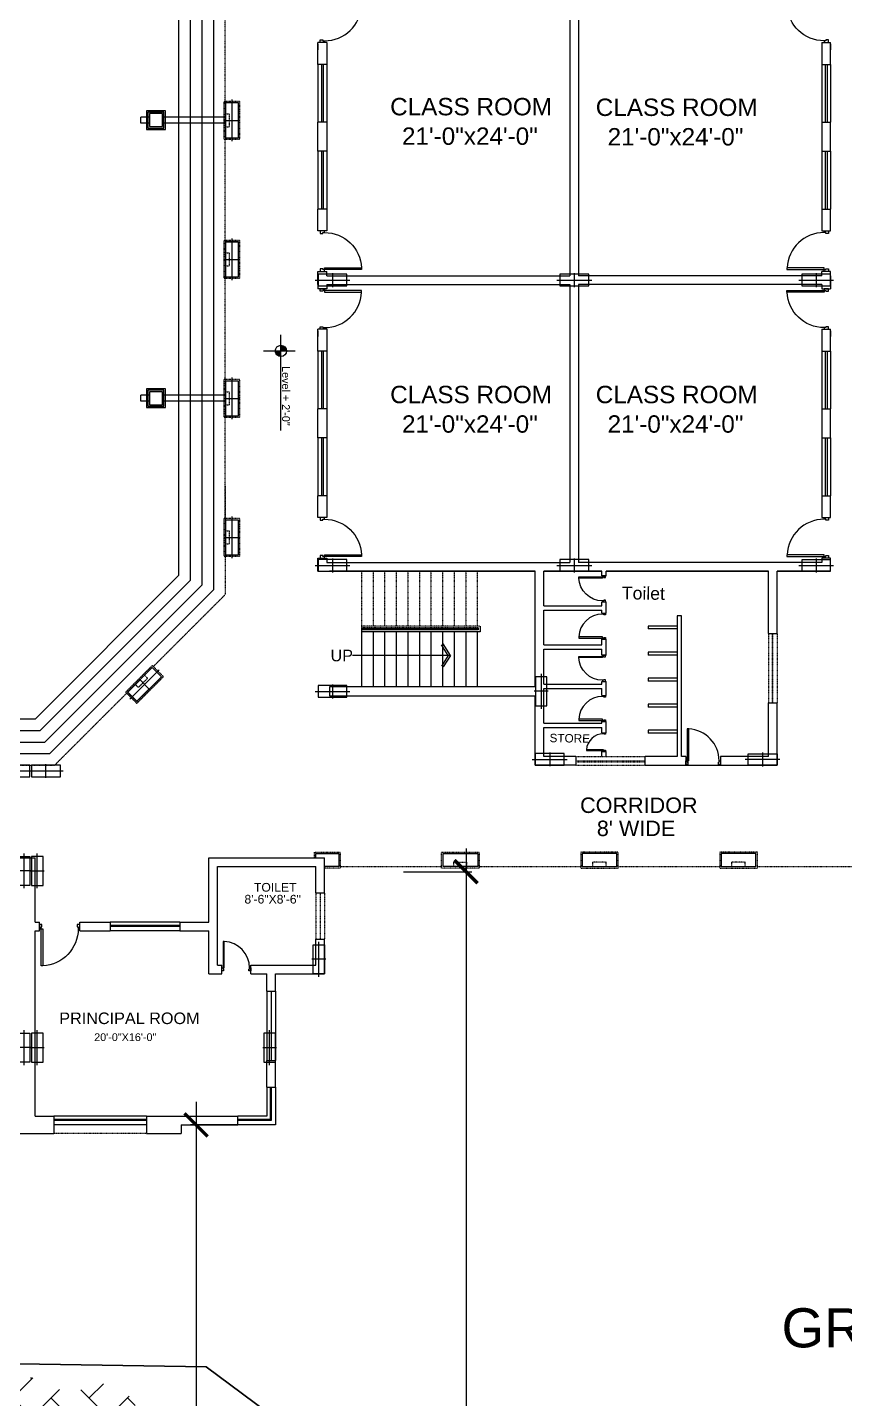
# Model space of a CAD drawing. Header units: inches. Extents: x -110725 to 51121, y 8404 to 44825.
# Drawn here: x 20424 to 21270, y 21178 to 22598 of the extents above; entities that cross this region are included whole.
import ezdxf

# ---------------------------------------------------------------- set-up
doc = ezdxf.new("R2010")
doc.units = ezdxf.units.IN
doc.header["$LTSCALE"] = 0.1
doc.header["$MEASUREMENT"] = 0
doc.linetypes.add('DASHED2', pattern=[0.375, 0.25, -0.125])
doc.layers.get('0').update_dxf_attribs({"color": 1, "lineweight": 0})
doc.layers.get('Defpoints').update_dxf_attribs({"lineweight": 0})
for name, color, linetype, lineweight in [('Col.', 4, 'Continuous', 0), ('CORRIDOR', 3, 'Continuous', 0), ('dim', 252, 'Continuous', 0), ('DOOR', 32, 'Continuous', 0), ('h', 8, 'Continuous', 0), ('HATCH', 5, 'Continuous', 5), ('stair', 5, 'Continuous', 0), ('TEXT', 3, 'Continuous', 0), ('WALL', 7, 'Continuous', 0), ('WIN', 160, 'Continuous', 0), ('wood pergola', 22, 'DASHED2', 0)]:
    doc.layers.add(name, color=color, linetype=linetype, lineweight=lineweight)
doc.layers.add('GREEN BELT', color=80, linetype='Continuous')
doc.styles.add('as', font='arial.ttf')
doc.styles.add('EHSAN', font='arial.ttf', dxfattribs={"height": 54})
doc.dimstyles.new('DIM1', dxfattribs={"dimtxt": 54, "dimasz": 6, "dimexe": 6, "dimexo": 3, "dimgap": 1, "dimtad": 0, "dimzin": 0, "dimdsep": 46, "dimlunit": 4, "dimtxsty": 'EHSAN', "dimblk": 'ARCHTICK', "dimcen": 3, "dimdle": 6, "dimclrd": 4, "dimclre": 4, "dimclrt": 6, "dimadec": 0, "dimazin": 0, "dimtfac": 1, "dimtofl": 0, "dimtmove": 1, "dimatfit": 3, "dimldrblk": 'ARCHTICK', "dimfxl": 4, "dimtolj": 1, "dimtzin": 3, "dimlwd": -1, "dimlwe": -1, "dimarcsym": 0})

# ---------------------------------------------------------------- blocks, each defined once
blk = doc.blocks.new('D-1')
for points in [[(1.5, 34.9), (1.5, 1.9), (3, 1.9), (3, 34.9)], [(2.2, 0.4), (2.2, -1.9), (0, -1.9), (0, 1.9), (1.5, 1.9), (1.5, 0.4)], [(33.7, 0.4), (34.5, 0.4), (34.5, 1.9), (36, 1.9), (36, -1.9), (33.7, -1.9)]]:
    blk.add_lwpolyline(points, close=True)
blk.add_arc((1.5, 1.9), 33, 0, 87.3947)
blk = doc.blocks.new('_ArchTick')
at = {"color": 0, "linetype": 'ByBlock', "const_width": 0.15}
blk.add_lwpolyline([(-0.5, -0.5), (0.5, 0.5)], dxfattribs=at)
blk = doc.blocks.new('*D2199')
at = {"layer": 'Defpoints', "color": 0, "transparency": 16777216}
for p in [(20680.8, 21460.9), (20598.7, 20426.4), (20610.3, 20426.4, -19.4)]:
    blk.add_point(p, dxfattribs=at)
at = {"layer": 'dim', "color": 4, "transparency": 16777216}
for p, q in [((20598.7, 21484.9), (20598.7, 21037.2)), ((20677.8, 21460.9), (20592.7, 21460.9)), ((20598.7, 20402.4), (20598.7, 20850.1)), ((20607.3, 20426.4), (20592.7, 20426.4))]:
    blk.add_line(p, q, dxfattribs=at)
at = {"layer": 'dim', "color": 4, "transparency": 16777216, "xscale": 24, "yscale": 24, "zscale": 24}
for p, rotation in [((20598.7, 21460.9), 90), ((20598.7, 20426.4), 270)]:
    blk.add_blockref('_ArchTick', p, dxfattribs=dict(at, rotation=rotation))
at = {"layer": 'dim', "color": 6, "transparency": 16777216, "insert": (20598.7, 20943.6), "char_height": 54, "attachment_point": 5, "rotation": 90, "style": 'EHSAN'}
blk.add_mtext('\\A1;73\'-6"', dxfattribs=at)
blk = doc.blocks.new('*D2200')
at = {"layer": 'Defpoints', "color": 0, "transparency": 16777216}
for p in [(20810.4, 21723.2), (20878.3, 20443.4), (20878.8, 20443.4, -20.6)]:
    blk.add_point(p, dxfattribs=at)
at = {"layer": 'dim', "color": 4, "transparency": 16777216}
for p, q in [((20878.3, 21747.2), (20878.3, 21130.1)), ((20813.4, 21723.2), (20884.3, 21723.2)), ((20878.3, 20419.4), (20878.3, 21036.5)), ((20875.8, 20443.4), (20872.3, 20443.4))]:
    blk.add_line(p, q, dxfattribs=at)
at = {"layer": 'dim', "color": 4, "transparency": 16777216, "xscale": 24, "yscale": 24, "zscale": 24}
for p, rotation in [((20878.3, 21723.2), 90), ((20878.3, 20443.4), 270)]:
    blk.add_blockref('_ArchTick', p, dxfattribs=dict(at, rotation=rotation))
at = {"layer": 'dim', "color": 6, "transparency": 16777216, "insert": (20878.3, 21083.3), "char_height": 54, "attachment_point": 5, "rotation": 90, "style": 'EHSAN'}
blk.add_mtext("\\A1;95'", dxfattribs=at)
blk = doc.blocks.new('44')
at = {"layer": 'Col.', "linetype": 'Continuous'}
blk.add_lwpolyline([(-24729.4, 37327.3), (-24729.4, 37339.3), (-24759.4, 37339.3), (-24759.4, 37327.3)], close=True, dxfattribs=at)
at = {"layer": 'dim', "linetype": 'Continuous'}
for p, q in [((-24762.4, 37333.3), (-24726.4, 37333.3)), ((-24744.4, 37340.5), (-24744.4, 37326.1))]:
    blk.add_line(p, q, dxfattribs=at)
blk = doc.blocks.new('DD')
at = {"layer": 'Col.', "linetype": 'Continuous'}
blk.add_lwpolyline([(-25172.1, 37823.6), (-25158.6, 37823.6), (-25158.6, 37859.6), (-25172.1, 37859.6)], close=True, dxfattribs=at)
at = {"layer": 'dim', "linetype": 'Continuous'}
for p, q in [((-25165.4, 37863.2), (-25165.4, 37820)), ((-25173.5, 37841.6), (-25157.3, 37841.6))]:
    blk.add_line(p, q, dxfattribs=at)
blk = doc.blocks.new('FASFF')
at = {"layer": 'Col.', "linetype": 'Continuous'}
blk.add_lwpolyline([(-25273.3, 35953.4), (-25263.8, 35943.9), (-25238.3, 35969.3), (-25247.9, 35978.9)], close=True, dxfattribs=at)
at = {"layer": 'dim', "linetype": 'Continuous'}
for p, q in [((-25240.5, 35976.6), (-25271.1, 35946.1)), ((-25261.5, 35967.1), (-25250.1, 35955.6))]:
    blk.add_line(p, q, dxfattribs=at)
blk = doc.blocks.new('A$C266513BC')
at = {"layer": 'WALL'}
for p, q in [((0, 52.1), (12.5, 58.5)), ((0, 52.1), (86.9, 0)), ((0, 52.1), (0.3, 38)), ((2, 50.9), (13.5, 56.7)), ((2, 50.9), (2.3, 38))]:
    blk.add_line(p, q, dxfattribs=at)

msp = doc.modelspace()

# ---------------------------------------------------------------- hatches: boundary and pattern name
at = {"layer": 'HATCH'}
h = msp.add_hatch(dxfattribs=at)
h.set_pattern_fill('AR-HBONE', color=251, scale=7)
h.set_pattern_definition([(45, (57314.022, 32.81), (3e-15, 39.59798), [84, -28]), (135, (57333.82, 52.61), (3e-15, 39.59798), [84, -28])])
edge = h.paths.add_edge_path()
edge.add_arc((20509.93328, 21080.85288), 46.23757, 321.43452144, 431.43452134)
edge.add_arc((20500.35241, 21154.51345), 38.47577, 309.17031682, 509.43681154)
edge.add_arc((20426.08757, 21152.9625), 46.23757, 27.17260702, 137.17260692)
edge.add_arc((20356.46299, 21171.35578), 38.01942, 20.0565317, 210.02676781)
edge.add_arc((20325.894, 21106.15277), 46.23757, 92.91069259, 202.91069249)
edge.add_arc((20310.33774, 21050.64149), 46.23757, 125.77973538, 235.77973528)
edge.add_arc((20327.39896, 20995.57413), 46.23757, 158.64877817, 268.64877807)
edge.add_arc((20371.61509, 20958.5818), 46.23757, 191.51782095, 301.51782086)
edge.add_arc((20434.968, 20914.37486), 39.47334, 173.02945644, 385.74427095)
edge.add_arc((20480.72314, 20976.61882), 46.23757, 257.25590653, 367.25590643)
edge.add_arc((20548.2626, 21013.90172), 38.18832, 235.42339105, 453.26703682)
at = {"layer": 'TEXT'}
h = msp.add_hatch(color=256, dxfattribs=at)
h.paths.add_polyline_path([(20686.4669, 22262.52254), (20692.31389, 22262.52254, 0.4142135624), (20686.4669, 22268.36952)])
h.paths.add_polyline_path([(20686.4669, 22262.52254), (20680.61991, 22262.52254, 0.4142135624), (20686.4669, 22256.67555)])

# ---------------------------------------------------------------- linework, layer by layer
at = {"layer": 'CORRIDOR'}
for p, q in [((21077.42113, 21833.45053), (21077.42113, 21833.45053)), ((21172.67113, 21833.45053), (21172.67113, 21833.45053))]:
    msp.add_line(p, q, dxfattribs=at)
at = {"layer": 'GREEN BELT', "linetype": 'Continuous', "elevation": 8.10112}
msp.add_lwpolyline([(20871.10688, 20428.73676), (20839.54499, 20498.68089), (20836.07459, 20915.90191), (20773.07163, 21088.55853), (20609.19407, 21210.50475), (20198.7069, 21217.05164), (20198.7069, 21217.05164)], dxfattribs=at)
at = {"layer": 'stair', "linetype": 'DASHED2'}
for p, q in [((20769.92113, 22034.60894), (20769.92113, 21975.60894)), ((20781.92113, 22034.60894), (20781.92113, 21977.60894)), ((20793.92113, 22034.60894), (20793.92113, 21977.60894)), ((20805.92113, 22034.60894), (20805.92113, 21977.60894)), ((20817.92113, 22034.60894), (20817.92113, 21977.60894)), ((20829.92113, 22034.60894), (20829.92113, 21977.60894)), ((20841.92113, 22034.60894), (20841.92113, 21977.60894)), ((20853.92113, 22034.60894), (20853.92113, 21977.60894)), ((20865.92113, 22034.60894), (20865.92113, 21977.60894)), ((20877.92113, 22034.60894), (20877.92113, 21977.60894)), ((20889.92113, 22034.60894), (20889.92113, 21977.60894)), ((20892.92113, 21977.60894), (20769.92113, 21977.60894)), ((20890.92113, 21975.60894), (20769.92113, 21975.60894))]:
    msp.add_line(p, q, dxfattribs=at)
at = {"layer": 'stair'}
for p, q in [((20769.92113, 21975.60894), (20769.92113, 21973.60894)), ((20890.92113, 21974.60894), (20769.92113, 21974.60894)), ((20769.92113, 21973.60894), (20769.92113, 21914.76735)), ((20890.92113, 21973.60894), (20769.92113, 21973.60894)), ((20892.92113, 21971.60894), (20769.92113, 21971.60894)), ((20781.92113, 21975.60894), (20781.92113, 21973.60894)), ((20781.92113, 21971.60894), (20781.92113, 21914.76735)), ((20793.92113, 21975.60894), (20793.92113, 21973.60894)), ((20793.92113, 21971.60894), (20793.92113, 21914.76735)), ((20805.92113, 21975.60894), (20805.92113, 21973.60894)), ((20805.92113, 21971.60894), (20805.92113, 21914.76735)), ((20817.92113, 21975.60894), (20817.92113, 21973.60894)), ((20817.92113, 21971.60894), (20817.92113, 21914.76735)), ((20829.92113, 21975.60894), (20829.92113, 21973.60894)), ((20829.92113, 21971.60894), (20829.92113, 21914.76735)), ((20841.92113, 21975.60894), (20841.92113, 21973.60894)), ((20841.92113, 21971.60894), (20841.92113, 21914.76735)), ((20853.92113, 21975.60894), (20853.92113, 21973.60894)), ((20853.92113, 21971.60894), (20853.92113, 21914.76735)), ((20865.92113, 21975.60894), (20865.92113, 21973.60894)), ((20865.92113, 21971.60894), (20865.92113, 21914.76735)), ((20877.92113, 21975.60894), (20877.92113, 21973.60894)), ((20877.92113, 21971.60894), (20877.92113, 21914.76735)), ((20889.92113, 21975.60894), (20889.92113, 21974.60894)), ((20889.92113, 21971.60894), (20889.92113, 21914.76735)), ((20890.92113, 21975.60894), (20890.92113, 21973.60894)), ((20892.92113, 21977.60894), (20892.92113, 21971.60894))]:
    msp.add_line(p, q, dxfattribs=at)
at = {"layer": 'stair', "elevation": 27.16259}
for points in [[(20278.79394, 21845.45053), (20447.05888, 21845.45053), (20616.92113, 22015.31279), (20616.92113, 23859.58394), (20760.51912, 24108.30295), (19268.92088, 25001.69199), (19079.53912, 24685.50107)], [(20278.79394, 21857.45053), (20442.08831, 21857.45053), (20604.92113, 22020.28335), (20604.92113, 23862.79933), (20744.22233, 24104.07608), (19273.04959, 24985.23132), (19089.83381, 24679.33509)], [(20278.79394, 21869.45053), (20437.11775, 21869.45053), (20592.92113, 22025.25392), (20592.92113, 23866.01472), (20727.92554, 24099.84922), (19277.1783, 24968.77065), (19100.1285, 24673.16911)], [(20278.79394, 21881.45053), (20432.14719, 21881.45053), (20580.92113, 22030.22448), (20580.92113, 23869.23011), (20711.62875, 24095.62235), (19281.30702, 24952.30997), (19110.42319, 24667.00313)]]:
    msp.add_lwpolyline(points, dxfattribs=at)
at = {"layer": 'TEXT'}
for p, q in [((20686.4669, 22180.26754), (20686.4669, 22279.27645)), ((20668.34973, 22262.52254), (20701.14411, 22262.52254)), ((21105.95256, 21833.47788), (21141.92113, 21833.47788))]:
    msp.add_line(p, q, dxfattribs=at)
msp.add_circle((20686.4669, 22262.52254, 27.16259), 5.84699, dxfattribs=at)
at = {"layer": 'WALL'}
for p, q in [((20985.92113, 22628.45053), (20985.92113, 22340.45053)), ((20994.92113, 22628.45053), (20994.92113, 22340.45053)), ((20733.92113, 22581.95053), (20724.92113, 22581.95053)), ((20733.92113, 22581.95053), (20724.92113, 22581.95053)), ((20724.92113, 22574.45053), (20724.92113, 22581.95053)), ((20724.92113, 22580.45053), (20724.92113, 22574.45053)), ((20733.92113, 22581.95053), (20733.92113, 22574.45053)), ((21246.92113, 22581.95053), (21255.92113, 22581.95053)), ((21246.92113, 22581.95053), (21255.92113, 22581.95053)), ((21246.92113, 22581.95053), (21246.92113, 22574.45053)), ((21255.92113, 22574.45053), (21255.92113, 22581.95053)), ((21255.92113, 22580.45053), (21255.92113, 22574.45053)), ((20724.92113, 22559.29692), (20724.92113, 22574.45053)), ((20733.92113, 22574.45053), (20733.92113, 22559.29692)), ((21246.92113, 22574.45053), (21246.92113, 22559.29692)), ((21255.92113, 22559.29692), (21255.92113, 22574.45053)), ((20733.92113, 22559.29692), (20724.92113, 22559.29692)), ((21246.92113, 22559.29692), (21255.92113, 22559.29692)), ((20733.92113, 22499.45053), (20724.92113, 22499.45053)), ((20724.92113, 22469.45053), (20724.92113, 22499.45053)), ((20733.92113, 22499.45053), (20733.92113, 22469.45053)), ((21246.92113, 22499.45053), (21255.92113, 22499.45053)), ((21246.92113, 22499.45053), (21246.92113, 22469.45053)), ((21255.92113, 22469.45053), (21255.92113, 22499.45053)), ((20733.92113, 22469.45053), (20724.92113, 22469.45053)), ((21246.92113, 22469.45053), (21255.92113, 22469.45053)), ((20724.92113, 22386.95053), (20724.92113, 22409.45053)), ((20733.92113, 22409.45053), (20724.92113, 22409.45053)), ((20733.92113, 22409.45053), (20733.92113, 22386.95053)), ((21246.92113, 22409.45053), (21255.92113, 22409.45053)), ((21246.92113, 22409.45053), (21246.92113, 22386.95053)), ((21255.92113, 22386.95053), (21255.92113, 22409.45053)), ((20733.92113, 22386.95053), (20724.92113, 22386.95053)), ((20733.92113, 22386.95053), (20724.92113, 22386.95053)), ((21246.92113, 22386.95053), (21255.92113, 22386.95053)), ((21246.92113, 22386.95053), (21255.92113, 22386.95053)), ((20724.92113, 22331.45053), (20724.92113, 22344.95053)), ((20724.92113, 22344.95053), (20733.92113, 22344.95053)), ((20724.92113, 22340.45053), (20724.92113, 22326.95053)), ((20733.92113, 22340.45053), (20733.92113, 22344.95053)), ((20733.92113, 22340.45053), (20985.92113, 22340.45053)), ((21246.92113, 22340.45053), (20994.92113, 22340.45053)), ((21246.92113, 22340.45053), (21246.92113, 22344.95053)), ((21255.92113, 22344.95053), (21246.92113, 22344.95053)), ((21255.92113, 22331.45053), (21255.92113, 22344.95053)), ((21255.92113, 22340.45053), (21255.92113, 22326.95053)), ((20733.92113, 22326.95053), (20724.92113, 22326.95053)), ((20733.92113, 22331.45053), (20985.92113, 22331.45053)), ((20733.92113, 22331.45053), (20733.92113, 22326.95053)), ((20985.92113, 22331.45053), (20985.92113, 22043.45053)), ((21246.92113, 22331.45053), (20994.92113, 22331.45053)), ((20994.92113, 22331.45053), (20994.92113, 22043.45053)), ((21246.92113, 22331.45053), (21246.92113, 22326.95053)), ((21246.92113, 22326.95053), (21255.92113, 22326.95053)), ((20733.92113, 22284.95053), (20724.92113, 22284.95053)), ((20724.92113, 22277.45053), (20724.92113, 22284.95053)), ((20724.92113, 22283.45053), (20724.92113, 22277.45053)), ((20733.92113, 22284.95053), (20733.92113, 22277.45053)), ((21246.92113, 22284.95053), (21255.92113, 22284.95053)), ((21246.92113, 22284.95053), (21246.92113, 22277.45053)), ((21255.92113, 22277.45053), (21255.92113, 22284.95053)), ((21255.92113, 22283.45053), (21255.92113, 22277.45053)), ((20724.92113, 22262.45053), (20724.92113, 22277.45053)), ((20733.92113, 22277.45053), (20733.92113, 22262.45053)), ((21246.92113, 22277.45053), (21246.92113, 22262.45053)), ((21255.92113, 22262.45053), (21255.92113, 22277.45053)), ((20733.92113, 22262.45053), (20724.92113, 22262.45053)), ((21246.92113, 22262.45053), (21255.92113, 22262.45053)), ((20733.92113, 22202.45053), (20724.92113, 22202.45053)), ((20724.92113, 22172.45053), (20724.92113, 22202.45053)), ((20733.92113, 22202.45053), (20733.92113, 22172.45053)), ((21246.92113, 22202.45053), (21255.92113, 22202.45053)), ((21246.92113, 22202.45053), (21246.92113, 22172.45053)), ((21255.92113, 22172.45053), (21255.92113, 22202.45053)), ((20733.92113, 22172.45053), (20724.92113, 22172.45053)), ((21246.92113, 22172.45053), (21255.92113, 22172.45053)), ((20724.92113, 22089.95053), (20724.92113, 22112.45053)), ((20733.92113, 22112.45053), (20724.92113, 22112.45053)), ((20733.92113, 22112.45053), (20733.92113, 22089.95053)), ((21246.92113, 22112.45053), (21255.92113, 22112.45053)), ((21246.92113, 22112.45053), (21246.92113, 22089.95053)), ((21255.92113, 22089.95053), (21255.92113, 22112.45053)), ((20733.92113, 22089.95053), (20724.92113, 22089.95053)), ((21246.92113, 22089.95053), (21255.92113, 22089.95053)), ((20724.92113, 22034.45053), (20724.92113, 22047.95053)), ((20724.92113, 22047.95053), (20733.92113, 22047.95053)), ((20733.92113, 22047.95053), (20733.92113, 22043.45053)), ((20733.92113, 22043.45053), (20985.92113, 22043.45053)), ((21234.92113, 22043.45053), (20994.92113, 22043.45053)), ((21246.92113, 22043.45053), (20994.92113, 22043.45053)), ((21255.92113, 22047.95053), (21246.92113, 22047.95053)), ((21246.92113, 22047.95053), (21246.92113, 22043.45053)), ((21255.92113, 22034.45053), (21255.92113, 22047.95053)), ((20724.92113, 22034.45053), (20949.92113, 22034.45053)), ((20949.92113, 22034.45053), (20736.92113, 22034.45053)), ((20949.92113, 22034.45053), (20759.42113, 22034.45053)), ((20949.92113, 21914.60894), (20949.92113, 22034.45053)), ((20958.92113, 22034.45053), (21018.92113, 22034.45053)), ((21018.92113, 22034.45053), (20958.92113, 22034.45053)), ((20958.92113, 21998.50334), (20958.92113, 22034.45053)), ((21018.92113, 22029.60053), (21018.92113, 22034.45053)), ((21018.92113, 22029.60053), (21023.42113, 22029.60053)), ((21023.42113, 22034.45053), (21191.42113, 22034.45053)), ((21191.42113, 22034.45053), (21023.42113, 22034.45053)), ((21023.42113, 22029.60053), (21023.42113, 22034.45053)), ((21191.42113, 21970.02974), (21191.42113, 22034.45053)), ((21255.92113, 22034.45053), (21200.42113, 22034.45053)), ((21200.42113, 22034.45053), (21243.92113, 22034.45053)), ((21200.42113, 21970.02974), (21200.42113, 22034.45053)), ((20958.92113, 21998.50334), (21018.92113, 21998.50334)), ((21018.92113, 21998.50334), (21018.92113, 22002.60053)), ((21018.92113, 22002.60053), (21023.42113, 22002.60053)), ((21023.42113, 21991.09084), (21023.42113, 22002.60053)), ((20958.92113, 21994.00334), (21018.92113, 21994.00334)), ((20958.92113, 21957.99364), (20958.92113, 21994.00334)), ((21018.92113, 21991.09084), (21018.92113, 21994.00334)), ((21018.92113, 21991.09084), (21023.42113, 21991.09084)), ((21101.42113, 21988.10894), (21096.92113, 21988.10894)), ((21096.92113, 21988.10894), (21096.92113, 21842.60894)), ((21101.42113, 21842.60894), (21101.42113, 21988.10894)), ((21066.92113, 21977.60894), (21066.92113, 21974.60894)), ((21096.92113, 21977.60894), (21066.92113, 21977.60894)), ((21066.92113, 21977.60894), (21066.92113, 21974.60894)), ((21096.92113, 21977.60894), (21066.92113, 21977.60894)), ((21096.92113, 21974.60894), (21066.92113, 21974.60894)), ((21096.92113, 21974.60894), (21066.92113, 21974.60894)), ((21191.42113, 21970.02974), (21200.42113, 21970.02974)), ((20958.92113, 21957.99364), (21018.92113, 21957.99364)), ((21018.92113, 21957.99364), (21018.92113, 21964.09084)), ((21018.92113, 21964.09084), (21023.42113, 21964.09084)), ((21023.42113, 21947.33114), (21023.42113, 21964.09084)), ((20958.92113, 21953.49364), (21018.92113, 21953.49364)), ((20958.92113, 21917.48394), (20958.92113, 21953.49364)), ((21018.92113, 21947.33114), (21018.92113, 21953.49364)), ((21018.92113, 21947.33114), (21023.42113, 21947.33114)), ((21066.92113, 21950.60894), (21066.92113, 21947.60894)), ((21096.92113, 21950.60894), (21066.92113, 21950.60894)), ((21066.92113, 21950.60894), (21066.92113, 21947.60894)), ((21096.92113, 21950.60894), (21066.92113, 21950.60894)), ((21096.92113, 21947.60894), (21066.92113, 21947.60894)), ((21096.92113, 21947.60894), (21066.92113, 21947.60894)), ((20736.98884, 21914.60894), (20736.98884, 21905.45053)), ((20949.92113, 21914.60894), (20736.98884, 21914.60894)), ((20958.92113, 21917.48394), (21018.92113, 21917.48394)), ((20958.92113, 21912.98394), (21018.92113, 21912.98394)), ((20958.92113, 21876.97424), (20958.92113, 21912.98394)), ((21018.92113, 21917.48394), (21018.92113, 21920.33114)), ((21018.92113, 21920.33114), (21023.42113, 21920.33114)), ((21018.92113, 21905.82144), (21018.92113, 21912.98394)), ((21023.42113, 21905.82144), (21023.42113, 21920.33114)), ((21066.92113, 21923.60894), (21066.92113, 21920.60894)), ((21096.92113, 21923.60894), (21066.92113, 21923.60894)), ((21096.92113, 21920.60894), (21066.92113, 21920.60894)), ((20736.98884, 21905.45053), (20949.92113, 21905.45053)), ((20949.92113, 21833.45053), (20949.92113, 21905.45053)), ((21018.92113, 21905.82144), (21023.42113, 21905.82144)), ((21191.42113, 21842.60894), (21191.42113, 21898.02974)), ((21191.42113, 21898.02974), (21200.42113, 21898.02974)), ((21200.42113, 21833.45053), (21200.42113, 21898.02974)), ((21066.92113, 21896.60894), (21066.92113, 21893.60894)), ((21096.92113, 21896.60894), (21066.92113, 21896.60894)), ((21096.92113, 21893.60894), (21066.92113, 21893.60894)), ((20958.92113, 21876.97424), (21018.92113, 21876.97424)), ((20958.92113, 21842.60894), (20958.92113, 21872.47424)), ((20958.92113, 21872.47424), (21018.92113, 21872.47424)), ((21018.92113, 21876.97424), (21018.92113, 21878.82144)), ((21018.92113, 21878.82144), (21023.42113, 21878.82144)), ((21018.92113, 21866.87424), (21018.92113, 21872.47424)), ((21023.42113, 21866.87424), (21023.42113, 21878.82144)), ((21066.92113, 21869.60894), (21066.92113, 21866.60894)), ((21096.92113, 21869.60894), (21066.92113, 21869.60894)), ((21018.92113, 21866.87424), (21023.42113, 21866.87424)), ((21096.92113, 21866.60894), (21066.92113, 21866.60894)), ((20991.90784, 21842.60894), (20958.92113, 21842.60894)), ((20991.90784, 21842.60894), (20991.90784, 21833.45053)), ((21018.92113, 21842.60894), (21018.92113, 21847.76864)), ((21018.92113, 21847.76864), (21023.42113, 21847.76864)), ((21023.42113, 21842.60894), (21023.42113, 21847.76864)), ((21063.90784, 21833.45053), (21063.90784, 21842.60894)), ((21096.92113, 21842.60894), (21063.90784, 21842.60894)), ((21105.95256, 21842.60894), (21101.42113, 21842.60894)), ((21105.95256, 21842.60894), (21105.95256, 21833.45053)), ((21191.42113, 21842.60894), (21141.92113, 21842.60894)), ((21141.92113, 21842.60894), (21141.92113, 21833.45053)), ((20991.90784, 21833.45053), (20949.92113, 21833.45053)), ((21063.90784, 21833.45053), (21105.95256, 21833.45053)), ((21141.92113, 21833.45053), (21200.42113, 21833.45053)), ((20374.79394, 21737.45053), (20431.79394, 21737.45053)), ((20431.79394, 21670.89746), (20431.79394, 21737.45053)), ((20611.79394, 21737.45053), (20731.79394, 21737.45053)), ((20611.79394, 21670.89746), (20611.79394, 21737.45053)), ((20620.79394, 21728.45053), (20722.79394, 21728.45053)), ((20620.79394, 21626.45053), (20620.79394, 21728.45053)), ((20722.79394, 21701.45053), (20722.79394, 21728.45053)), ((20731.79394, 21701.45053), (20731.79394, 21737.45053)), ((20722.79394, 21701.45053), (20731.79394, 21701.45053)), ((20431.79394, 21670.89746), (20436.29394, 21670.89746)), ((20436.29394, 21661.89746), (20436.29394, 21670.89746)), ((20478.29394, 21661.89746), (20478.29394, 21670.89746)), ((20478.29394, 21670.89746), (20509.79394, 21670.89746)), ((20509.79394, 21670.89746), (20509.79394, 21661.89746)), ((20581.79394, 21670.89746), (20581.79394, 21661.89746)), ((20581.79394, 21670.89746), (20611.79394, 21670.89746)), ((20431.79394, 21469.89746), (20431.79394, 21661.89746)), ((20431.79394, 21642.95053), (20431.79394, 21661.89746)), ((20431.79394, 21661.89746), (20436.29394, 21661.89746)), ((20478.29394, 21661.89746), (20509.79394, 21661.89746)), ((20581.79394, 21661.89746), (20611.79394, 21661.89746)), ((20611.79394, 21617.45053), (20611.79394, 21661.89746)), ((20722.79394, 21626.45053), (20722.79394, 21653.45053)), ((20722.79394, 21653.45053), (20731.79394, 21653.45053)), ((20731.79394, 21617.45053), (20731.79394, 21653.45053)), ((20611.79394, 21617.45053), (20625.29394, 21617.45053)), ((20620.79394, 21626.45053), (20625.29394, 21626.45053)), ((20625.29394, 21617.45053), (20625.29394, 21626.45053)), ((20655.29394, 21617.45053), (20655.29394, 21626.45053)), ((20655.29394, 21626.45053), (20722.79394, 21626.45053)), ((20655.29394, 21617.45053), (20671.79394, 21617.45053)), ((20671.79394, 21599.56227), (20671.79394, 21617.45053)), ((20680.79394, 21617.45053), (20731.79394, 21617.45053)), ((20680.79394, 21599.56227), (20680.79394, 21617.45053)), ((20671.79394, 21599.56227), (20680.79394, 21599.56227)), ((20671.79394, 21499.89746), (20671.79394, 21527.56227)), ((20671.79394, 21527.56227), (20680.79394, 21527.56227)), ((20680.79394, 21499.89746), (20680.79394, 21527.56227)), ((20671.79394, 21499.89746), (20680.79394, 21499.89746)), ((20431.79394, 21469.89746), (20451.29394, 21469.89746)), ((20431.79394, 21469.89746), (20451.29394, 21469.89746)), ((20451.29394, 21469.89746), (20451.29394, 21451.89746)), ((20547.29394, 21469.89746), (20641.79394, 21469.89746)), ((20547.29394, 21469.89746), (20547.29394, 21451.89746)), ((20583.29394, 21460.89746), (20641.79394, 21460.89746)), ((20583.29394, 21460.89746), (20583.29394, 21451.89746)), ((20641.79394, 21460.89746), (20641.79394, 21469.89746)), ((20415.29394, 21451.89746), (20451.29394, 21451.89746)), ((20547.29394, 21451.89746), (20583.29394, 21451.89746))]:
    msp.add_line(p, q, dxfattribs=at)
at = {"layer": 'WALL', "elevation": 27.16259}
for points in [[(20563.79028, 22494.80424), (20563.79028, 22508.30424), (20550.29028, 22508.30424), (20550.29028, 22494.80424)], [(20628.92113, 22483.35539), (20642.42113, 22483.35539), (20642.42113, 22519.35539), (20628.92113, 22519.35539)], [(20628.92113, 22339.35539), (20642.42113, 22339.35539), (20642.42113, 22375.35539), (20628.92113, 22375.35539)], [(20628.92113, 22195.35539), (20642.42113, 22195.35539), (20642.42113, 22231.35539), (20628.92113, 22231.35539)], [(20563.79028, 22206.80424), (20563.79028, 22220.30424), (20550.29028, 22220.30424), (20550.29028, 22206.80424)], [(20628.92113, 22051.35539), (20642.42113, 22051.35539), (20642.42113, 22087.35539), (20628.92113, 22087.35539)], [(20527.74736, 21909.16846), (20537.29331, 21899.62252), (20562.74915, 21925.07836), (20553.20321, 21934.6243)], [(20854.51628, 21728.45053), (20854.51628, 21741.95053), (20890.51628, 21741.95053), (20890.51628, 21728.45053)], [(21034.51628, 21728.45053), (21034.51628, 21741.95053), (20998.51628, 21741.95053), (20998.51628, 21728.45053)], [(21178.51628, 21728.45053), (21178.51628, 21741.95053), (21142.51628, 21741.95053), (21142.51628, 21728.45053)]]:
    msp.add_lwpolyline(points, close=True, dxfattribs=at)
msp.add_lwpolyline([(20722.79394, 21737.45053), (20722.79394, 21741.95053), (20746.51628, 21741.95053), (20746.51628, 21728.45053), (20731.79394, 21728.45053)], dxfattribs=at)
at = {"layer": 'WIN', "linetype": 'DASHED2'}
for p, q in [((20628.92113, 22519.35539), (20628.92113, 22771.35539)), ((20628.92113, 22508.10539), (20633.42113, 22508.10539)), ((20633.42113, 22494.60539), (20633.42113, 22508.10539)), ((20628.92113, 22494.60539), (20633.42113, 22494.60539)), ((20628.92113, 22231.35539), (20628.92113, 22483.35539)), ((20628.92113, 22364.10539), (20633.42113, 22364.10539)), ((20633.42113, 22350.60539), (20633.42113, 22364.10539)), ((20628.92113, 22350.60539), (20633.42113, 22350.60539)), ((20628.92113, 22220.10539), (20633.42113, 22220.10539)), ((20633.42113, 22206.60539), (20633.42113, 22220.10539)), ((20628.92113, 22206.60539), (20633.42113, 22206.60539)), ((20628.92113, 22087.35539), (20628.92113, 22195.35539)), ((20628.92113, 22122.57553), (20628.92113, 22010.34223)), ((20628.92113, 22076.10539), (20633.42113, 22076.10539)), ((20633.42113, 22062.60539), (20633.42113, 22076.10539)), ((20628.92113, 22062.60539), (20633.42113, 22062.60539)), ((20554.26387, 21935.68496), (20628.92113, 22010.34223)), ((21191.42113, 21970.02974), (21191.42113, 21898.02974)), ((21195.34125, 21970.02974), (21195.34125, 21898.02974)), ((21195.84125, 21970.02974), (21195.84125, 21898.02974)), ((21200.42113, 21970.02974), (21200.42113, 21898.02974)), ((20545.24826, 21926.66935), (20548.43024, 21923.48737)), ((20535.70232, 21917.12341), (20538.8843, 21913.94143)), ((20538.8843, 21913.94143), (20548.43024, 21923.48737)), ((20452.02944, 21833.45053), (20526.6867, 21908.1078)), ((20991.90784, 21842.60894), (21063.90784, 21842.60894)), ((20278.79394, 21833.45053), (20452.02944, 21833.45053)), ((20991.90784, 21838.02974), (21063.90784, 21838.02974)), ((20991.90784, 21837.02974), (21063.90784, 21837.02974)), ((20991.90784, 21833.45053), (21063.90784, 21833.45053)), ((20865.76628, 21728.45053), (20865.76628, 21732.95053)), ((20865.76628, 21732.95053), (20879.26628, 21732.95053)), ((20879.26628, 21728.45053), (20879.26628, 21732.95053)), ((21009.76628, 21728.45053), (21009.76628, 21732.95053)), ((21023.26628, 21732.95053), (21009.76628, 21732.95053)), ((21023.26628, 21728.45053), (21023.26628, 21732.95053)), ((21153.76628, 21728.45053), (21153.76628, 21732.95053)), ((21167.26628, 21732.95053), (21153.76628, 21732.95053)), ((21167.26628, 21728.45053), (21167.26628, 21732.95053)), ((20722.79394, 21701.45053), (20722.79394, 21653.45053)), ((20727.29394, 21701.45053), (20727.29394, 21653.45053)), ((20731.79394, 21701.45053), (20731.79394, 21653.45053)), ((20731.79394, 21701.45053), (20731.79394, 21653.45053))]:
    msp.add_line(p, q, dxfattribs=at)
at = {"layer": 'WIN'}
for p, q in [((20724.92113, 22559.29692), (20724.92113, 22499.45053)), ((20728.42113, 22559.29692), (20728.42113, 22499.45053)), ((20730.42113, 22559.29692), (20730.42113, 22499.45053)), ((20733.92113, 22559.29692), (20733.92113, 22499.45053)), ((21246.92113, 22559.29692), (21246.92113, 22499.45053)), ((21250.42113, 22559.29692), (21250.42113, 22499.45053)), ((21252.42113, 22559.29692), (21252.42113, 22499.45053)), ((21255.92113, 22559.29692), (21255.92113, 22499.45053)), ((20724.92113, 22469.45053), (20724.92113, 22409.45053)), ((20728.42113, 22469.45053), (20728.42113, 22409.45053)), ((20730.42113, 22469.45053), (20730.42113, 22409.45053)), ((20733.92113, 22469.45053), (20733.92113, 22409.45053)), ((21246.92113, 22469.45053), (21246.92113, 22409.45053)), ((21250.42113, 22469.45053), (21250.42113, 22409.45053)), ((21252.42113, 22469.45053), (21252.42113, 22409.45053)), ((21255.92113, 22469.45053), (21255.92113, 22409.45053)), ((20724.92113, 22262.45053), (20724.92113, 22202.45053)), ((20728.42113, 22262.45053), (20728.42113, 22202.45053)), ((20730.42113, 22262.45053), (20730.42113, 22202.45053)), ((20733.92113, 22262.45053), (20733.92113, 22202.45053)), ((21246.92113, 22262.45053), (21246.92113, 22202.45053)), ((21250.42113, 22262.45053), (21250.42113, 22202.45053)), ((21252.42113, 22262.45053), (21252.42113, 22202.45053)), ((21255.92113, 22262.45053), (21255.92113, 22202.45053)), ((20724.92113, 22172.45053), (20724.92113, 22112.45053)), ((20728.42113, 22172.45053), (20728.42113, 22112.45053)), ((20730.42113, 22172.45053), (20730.42113, 22112.45053)), ((20733.92113, 22172.45053), (20733.92113, 22112.45053)), ((21246.92113, 22172.45053), (21246.92113, 22112.45053)), ((21250.42113, 22172.45053), (21250.42113, 22112.45053)), ((21252.42113, 22172.45053), (21252.42113, 22112.45053)), ((21255.92113, 22172.45053), (21255.92113, 22112.45053)), ((20581.79394, 21670.89746), (20509.79394, 21670.89746)), ((20581.79394, 21667.39746), (20509.79394, 21667.39746)), ((20581.79394, 21666.39746), (20509.79394, 21666.39746)), ((20581.79394, 21661.89746), (20509.79394, 21661.89746)), ((20671.79394, 21599.56227), (20671.79394, 21527.56227)), ((20676.29394, 21599.56227), (20676.29394, 21527.56227)), ((20680.79394, 21599.56227), (20680.79394, 21527.56227)), ((20671.79394, 21499.89746), (20671.79394, 21469.89746)), ((20675.29394, 21499.89746), (20675.29394, 21466.39746)), ((20676.29394, 21499.89746), (20676.29394, 21465.39746)), ((20680.79394, 21499.89746), (20680.79394, 21460.89746)), ((20547.29394, 21469.89746), (20451.29394, 21469.89746)), ((20547.29394, 21466.39746), (20451.29394, 21466.39746)), ((20547.29394, 21465.39746), (20451.29394, 21465.39746)), ((20547.29394, 21460.89746), (20451.29394, 21460.89746)), ((20671.79394, 21469.89746), (20641.79394, 21469.89746)), ((20675.29394, 21466.39746), (20641.79394, 21466.39746)), ((20676.29394, 21465.39746), (20641.79394, 21465.39746)), ((20680.79394, 21460.89746), (20641.79394, 21460.89746))]:
    msp.add_line(p, q, dxfattribs=at)
at = {"layer": 'WIN', "linetype": 'Continuous'}
for p, q in [((20541.29028, 22498.55424), (20541.29028, 22504.55424)), ((20550.29028, 22504.55424), (20541.29028, 22504.55424)), ((20550.29028, 22498.55424), (20541.29028, 22498.55424)), ((20629.04028, 22504.55424), (20563.79028, 22504.55424)), ((20629.04028, 22498.55424), (20563.79028, 22498.55424)), ((20541.29028, 22210.55424), (20541.29028, 22216.55424)), ((20550.29028, 22216.55424), (20541.29028, 22216.55424)), ((20550.29028, 22210.55424), (20541.29028, 22210.55424)), ((20629.04028, 22216.55424), (20563.79028, 22216.55424)), ((20629.04028, 22210.55424), (20563.79028, 22210.55424))]:
    msp.add_line(p, q, dxfattribs=at)
at = {"layer": 'WIN', "linetype": 'Continuous', "elevation": 27.16259}
for points in [[(20566.79028, 22491.80424), (20566.79028, 22511.30424), (20547.29028, 22511.30424), (20547.29028, 22491.80424)], [(20565.29028, 22493.30424), (20565.29028, 22509.80424), (20548.79028, 22509.80424), (20548.79028, 22493.30424)], [(20566.79028, 22203.80424), (20566.79028, 22223.30424), (20547.29028, 22223.30424), (20547.29028, 22203.80424)], [(20565.29028, 22205.30424), (20565.29028, 22221.80424), (20548.79028, 22221.80424), (20548.79028, 22205.30424)]]:
    msp.add_lwpolyline(points, close=True, dxfattribs=at)
at = {"layer": 'WIN', "linetype": 'DASHED2', "elevation": 27.16259}
for points in [[(20627.42113, 22481.85539), (20643.92113, 22481.85539), (20643.92113, 22520.85539), (20627.42113, 22520.85539)], [(20627.42113, 22337.85539), (20643.92113, 22337.85539), (20643.92113, 22376.85539), (20627.42113, 22376.85539)], [(20627.42113, 22193.85539), (20643.92113, 22193.85539), (20643.92113, 22232.85539), (20627.42113, 22232.85539)], [(20627.42113, 22049.85539), (20643.92113, 22049.85539), (20643.92113, 22088.85539), (20627.42113, 22088.85539)], [(20525.62604, 21909.16846), (20537.29331, 21897.5012), (20564.87047, 21925.07836), (20553.20321, 21936.74562)], [(20853.01628, 21726.95053), (20853.01628, 21743.45053), (20892.01628, 21743.45053), (20892.01628, 21726.95053)], [(21036.01628, 21726.95053), (21036.01628, 21743.45053), (20997.01628, 21743.45053), (20997.01628, 21726.95053)], [(21180.01628, 21726.95053), (21180.01628, 21743.45053), (21141.01628, 21743.45053), (21141.01628, 21726.95053)]]:
    msp.add_lwpolyline(points, close=True, dxfattribs=at)
for points in [[(20721.29394, 21737.45053), (20721.29394, 21743.45053), (20748.01628, 21743.45053), (20748.01628, 21726.95053), (20731.79394, 21726.95053)], [(20748.01628, 21728.45053), (20853.01628, 21728.45053)], [(20892.01628, 21728.45053), (20997.01628, 21728.45053)], [(21036.01628, 21728.45053), (21141.01628, 21728.45053)], [(21180.01628, 21728.45053), (21338.42113, 21728.45053)]]:
    msp.add_lwpolyline(points, dxfattribs=at)
at = {"layer": 'wood pergola'}
msp.add_line((20547.29394, 21451.89746), (20451.29394, 21451.89746), dxfattribs=at)

# ---------------------------------------------------------------- block references
at = {"layer": 'Col.', "linetype": 'Continuous'}
for name, p in [('DD', (45801.06385, -15340.25068, 27.16259)), ('DD', (45801.06385, -15484.25068, 27.16259)), ('44', (45484.34058, -14997.38137, 27.16259)), ('44', (45734.84058, -14997.38137, 27.16259)), ('44', (45985.34058, -14997.38137, 27.16259)), ('DD', (45801.06385, -15628.25068, 27.16259)), ('DD', (45801.06385, -15772.25068, 27.16259)), ('44', (45484.34058, -15292.88137, 27.16259)), ('44', (45734.84058, -15292.88137, 27.16259)), ('44', (45985.34058, -15292.95285, 27.16259)), ('FASFF', (45801.06385, -14044.25068, 27.16259)), ('44', (45484.34058, -15423.38137, 27.16259)), ('44', (45709.34058, -15493.76126, 27.16259))]:
    msp.add_blockref(name, p, dxfattribs=at)
for p, rotation in [((-16377.20702, -2834.38971, 27.16259), 270), ((-4332.87551, 59160.78243, 27.16259), 180), ((-4301.37551, 59160.78243, 27.16259), 180), ((57767.37584, 46468.36998, 27.16259), 90), ((57767.37584, 46285.36998, 27.16259), 90), ((58008.12584, 46285.36998, 27.16259), 90)]:
    msp.add_blockref('44', p, dxfattribs=dict(at, rotation=rotation))
at = {"layer": 'Col.', "linetype": 'Continuous', "xscale": -1}
msp.add_blockref('44', (-3558.99831, -15493.88137, 27.16259), dxfattribs=at)
at = {"layer": 'Col.', "linetype": 'Continuous', "xscale": -1, "rotation": 270}
for p in [(-16912.78796, 46468.36998, 27.16259), (-16607.53796, 46376.86998, 27.16259), (-16912.78796, 46285.36998, 27.16259)]:
    msp.add_blockref('44', p, dxfattribs=at)
at = {"layer": 'DOOR'}
for p, xscale, yscale, zscale, rotation in [((20729.42113, 22623.95053, 27.16259), 1.166666666666686, 1.166666666666686, 1.166666666666686, 270), ((21251.42113, 22623.95053, 27.16259), -1.166666666666686, 1.166666666661229, 1.166666666661804, 90), ((20729.42113, 22344.95053, 27.16259), -1.166666666666686, 1.166666666661229, 1.166666666661804, 270), ((21251.42113, 22344.95053, 27.16259), 1.166666666666686, 1.166666666666686, 1.166666666666686, 90), ((20729.42113, 22326.95053, 27.16259), 1.166666666666686, 1.166666666666686, 1.166666666666686, 270), ((21251.42113, 22326.95053, 27.16259), -1.166666666666686, 1.166666666661229, 1.166666666661804, 90), ((20729.42113, 22047.95053, 27.16259), -1.166666666666686, 1.166666666661229, 1.166666666661804, 270), ((21251.42113, 22047.95053, 27.16259), 1.166666666666686, 1.166666666666686, 1.166666666666686, 90), ((21021.17113, 22029.60053, 27.16259), -0.7500000000000451, 0.749999999996537, 0.7499999999969068, 90), ((21021.17113, 21964.09084, 27.16259), 0.7500000000000451, 0.7500000000000451, 0.7500000000000451, 90), ((21021.17113, 21947.33114, 27.16259), -0.7500000000000451, 0.749999999996537, 0.7499999999969068, 90), ((21021.17113, 21878.82144, 27.16259), 0.7500000000000451, 0.7500000000000451, 0.7500000000000451, 90), ((21021.5823, 21847.76864, 27.16259), 0.5307112426313134, 0.5307112426313134, 0.5307112426313134, 90), ((20436.29394, 21666.39746, 27.16259), -1.166666666666666, 1.166666666661209, 1.166666666661779, 180)]:
    msp.add_blockref('D-1', p, dxfattribs=dict(at, xscale=xscale, yscale=yscale, zscale=zscale, rotation=rotation))
msp.add_blockref('D-1', (21105.95256, 21836.16928, 27.16259), dxfattribs=at)
at = {"layer": 'DOOR', "xscale": 0.833333333333333, "yscale": 0.833333333333333, "zscale": 0.833333333333333}
msp.add_blockref('D-1', (20625.29394, 21621.95053, 27.16259), dxfattribs=at)
at = {"layer": 'h', "linetype": 'Continuous', "xscale": -1, "rotation": 329.0806050620785}
msp.add_blockref('A$C266513BC', (20835.27686, 21902.44126, 27.16259), dxfattribs=at)

# ---------------------------------------------------------------- texts
at = {"layer": 'TEXT', "style": 'as'}
for s, height, p in [('CLASS ROOM', 18, (20799.66223, 22506.53745)), ('CLASS ROOM', 18, (21012.64575, 22505.88377)), ('21\'-0"x24\'-0"', 18, (20811.92813, 22475.98557)), ('21\'-0"x24\'-0"', 18, (21024.91166, 22475.33188)), ('CLASS ROOM', 18, (20799.66223, 22208.40367)), ('CLASS ROOM', 18, (21012.64575, 22208.40367)), ('21\'-0"x24\'-0"', 18, (20811.92813, 22177.85179)), ('21\'-0"x24\'-0"', 18, (21024.91166, 22177.85179)), (' UP', 12, (20733.26145, 21941.07223)), ('CORRIDOR', 16, (20996.39757, 21784.02409)), ("8' WIDE", 16, (21013.75765, 21760.06749)), ('8\'-6"X8\'-6"', 9, (20648.73212, 21690.2112)), ('TOILET', 9, (20658.61199, 21702.54038)), ('PRINCIPAL ROOM', 12, (20456.9269, 21565.36632)), ('20\'-0"X16\'-0"', 8, (20493.0815, 21547.8199)), ('GREEN/ LAWN', 40.5, (21205.10943, 21230.54072))]:
    msp.add_text(s, height=height, dxfattribs=at).set_placement(p)
for s, height, rotation, p in [('Level + 2\'-0"', 8, 270, (20687.75765, 22246.80874)), ('Toilet', 13.053336, 359.08060506, (21039.60128, 22005.3972)), ('STORE', 8.702224, 359.08060506, (20964.74643, 21857.37004))]:
    msp.add_text(s, height=height, rotation=rotation, dxfattribs=at).set_placement(p)

# ---------------------------------------------------------------- dimensions: what is measured, and where the dimension line sits
at = {"layer": 'dim'}
for base, p1, p2, text, picture, middle in [((20878.26751, 20443.44393, 27.16259), (20810.39676, 21723.15711, 27.16259), (20878.82981, 20443.44393, 6.55238), "95'", '*D2200', (20878.26751, 21083.30052, 27.16259)), ((20598.68361, 20426.35173, 27.16259), (20680.79394, 21460.89746, 27.16259), (20610.26934, 20426.35173, 7.74372), '73\'-6"', '*D2199', (20598.68361, 20943.6246, 27.16259))]:
    dim = msp.add_linear_dim(base=base, p1=p1, p2=p2, angle=90, text=text, dimstyle='DIM1', override={"dimtxt": 36, "dimasz": 24, "dimdle": 24}, dxfattribs=at)
    dim.commit()
    dim.dimension.update_dxf_attribs({"geometry": picture, "text_midpoint": middle})

doc.saveas('drawing.dxf')
